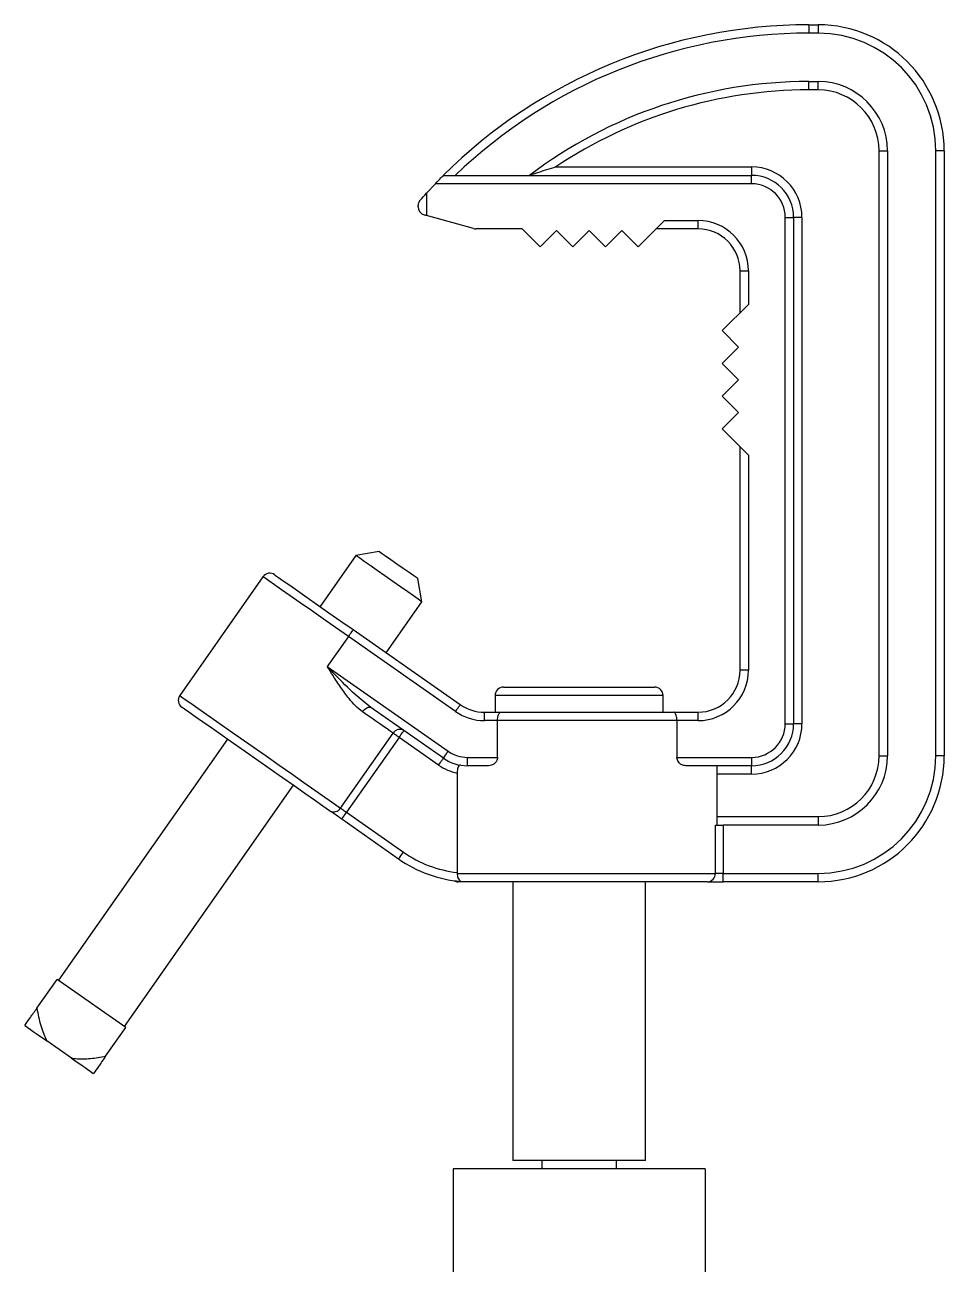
# Model space of a CAD drawing. Extents: x 9.3 to 87.2, y 0.6 to 68.8.
# Drawn here: x 57.79 to 63.27, y 34.04 to 41.42 of the extents above; entities that cross this region are included whole.
import ezdxf

# ---------------------------------------------------------------- set-up
doc = ezdxf.new("R2010")
doc.units = 0
doc.header["$MEASUREMENT"] = 0
doc.layers.add('OBJECT', color=7, linetype='CONTINUOUS')

msp = doc.modelspace()

# ---------------------------------------------------------------- linework, layer by layer
at = {"layer": 'OBJECT'}
for p, q in [((62.4585, 41.4202), (62.4585, 41.3702)), ((62.4585, 41.4202), (62.5151, 41.4202)), ((62.5151, 41.4202), (62.5151, 41.3702)), ((62.5151, 41.3702), (62.4585, 41.3702)), ((62.4585, 41.0822), (62.5151, 41.0822)), ((62.4585, 41.0322), (62.4585, 41.0822)), ((62.5151, 41.0322), (62.5151, 41.0822)), ((62.5151, 41.0322), (62.4585, 41.0322)), ((62.8771, 40.6702), (62.9271, 40.6702)), ((62.8771, 37.0652), (62.8771, 40.6702)), ((62.9271, 40.6702), (62.9271, 37.0652)), ((63.2651, 40.6702), (63.2151, 40.6702)), ((63.2151, 37.0652), (63.2151, 40.6702)), ((63.2651, 40.6702), (63.2651, 37.0652)), ((60.9521, 40.5732), (62.1181, 40.5732)), ((62.1181, 40.5732), (62.1181, 40.5232)), ((60.1821, 40.417), (60.2349, 40.4732)), ((62.1181, 40.4732), (60.2349, 40.4732)), ((60.2818, 40.5232), (62.1181, 40.5232)), ((62.1181, 40.4732), (62.1181, 40.5232)), ((60.1821, 40.417), (60.1821, 40.2834)), ((60.1321, 40.3353), (60.1321, 40.3439)), ((60.4617, 40.206), (60.1821, 40.2834)), ((61.4431, 40.0982), (61.5991, 40.2542)), ((61.5991, 40.2542), (61.7991, 40.2542)), ((61.7991, 40.2042), (61.7991, 40.2542)), ((62.3181, 37.2562), (62.3181, 40.2732)), ((62.3181, 40.2732), (62.3681, 40.2732)), ((62.3681, 40.2732), (62.3681, 37.2562)), ((62.4181, 40.2732), (62.3681, 40.2732)), ((62.4181, 40.2732), (62.4181, 37.2562)), ((60.7521, 40.2042), (60.475, 40.2042)), ((60.7521, 40.2042), (60.8581, 40.0982)), ((60.8581, 40.0982), (60.9556, 40.1957)), ((60.9556, 40.1957), (61.0531, 40.0982)), ((61.0531, 40.0982), (61.1506, 40.1957)), ((61.1506, 40.1957), (61.2481, 40.0982)), ((61.2481, 40.0982), (61.3456, 40.1957)), ((61.3456, 40.1957), (61.4431, 40.0982)), ((61.7991, 40.2042), (61.5491, 40.2042)), ((62.0491, 39.9542), (62.0991, 39.9542)), ((62.0491, 39.7042), (62.0491, 39.9542)), ((62.0991, 39.9542), (62.0991, 39.7542)), ((62.0991, 39.7542), (61.9431, 39.5982)), ((61.9431, 39.5982), (62.0406, 39.5007)), ((62.0406, 39.5007), (61.9431, 39.4032)), ((61.9431, 39.4032), (62.0406, 39.3057)), ((62.0406, 39.3057), (61.9431, 39.2082)), ((61.9431, 39.2082), (62.0406, 39.1107)), ((62.0406, 39.1107), (61.9431, 39.0132)), ((61.9431, 39.0132), (62.0991, 38.8572)), ((62.0491, 37.5752), (62.0491, 38.9072)), ((62.0991, 38.8572), (62.0991, 37.5752)), ((59.7616, 38.2585), (59.5488, 37.9546)), ((59.9008, 38.2831), (59.7616, 38.2585)), ((59.208, 38.1322), (58.7124, 37.4245)), ((60.1548, 37.9832), (60.1302, 38.1225)), ((59.942, 37.6793), (60.1548, 37.9832)), ((59.7454, 37.817), (60.3832, 37.3704)), ((59.7167, 37.776), (59.5911, 37.5966)), ((60.3545, 37.3294), (59.7167, 37.776)), ((59.5911, 37.5966), (60.3113, 37.0924)), ((62.0991, 37.5752), (62.0491, 37.5752)), ((60.6407, 37.4752), (61.5406, 37.4752)), ((60.5906, 37.4252), (60.5906, 37.3252)), ((61.5906, 37.4252), (60.5906, 37.4252)), ((61.5906, 37.3252), (61.5906, 37.4252)), ((60.2826, 37.0514), (59.8511, 37.3535)), ((60.5266, 37.2752), (60.5266, 37.3252)), ((60.5266, 37.3252), (60.6241, 37.3252)), ((60.6241, 37.3252), (61.6542, 37.3252)), ((61.6542, 37.3252), (61.7991, 37.3252)), ((61.7991, 37.2752), (61.7991, 37.3252)), ((60.6052, 37.2752), (60.5266, 37.2752)), ((60.6052, 37.0562), (60.6052, 37.2752)), ((61.6731, 37.2752), (60.6052, 37.2752)), ((61.6731, 37.2752), (61.6731, 37.0562)), ((61.7991, 37.2752), (61.6731, 37.2752)), ((62.3181, 37.2562), (62.3681, 37.2562)), ((62.4181, 37.2562), (62.3681, 37.2562)), ((58.9958, 37.165), (57.9898, 35.7282)), ((59.6699, 36.7541), (59.9825, 37.2005)), ((60.0186, 37.1752), (59.706, 36.7288)), ((60.2539, 37.0104), (60.0186, 37.1752)), ((62.8771, 37.0652), (62.9271, 37.0652)), ((63.2651, 37.0652), (63.2151, 37.0652)), ((60.426, 37.0562), (60.6052, 37.0562)), ((60.426, 37.0062), (60.426, 37.0562)), ((60.552, 37.0062), (60.426, 37.0062)), ((61.6731, 37.0562), (62.1181, 37.0562)), ((62.1181, 37.0062), (61.7263, 37.0062)), ((61.9137, 36.6532), (61.9137, 37.0062)), ((62.1181, 37.0562), (62.1181, 37.0062)), ((62.1181, 36.9562), (62.1181, 37.0062)), ((60.3645, 36.9625), (60.3645, 36.3699)), ((62.1181, 36.9562), (61.9137, 36.9562)), ((58.383, 35.4529), (59.389, 36.8897)), ((59.706, 36.7288), (60.0444, 36.4918)), ((61.9137, 36.7032), (62.5151, 36.7032)), ((62.5151, 36.7032), (62.5151, 36.6532)), ((60.0158, 36.4508), (59.6773, 36.6878)), ((61.9021, 36.3652), (61.9021, 36.6532)), ((61.9021, 36.6532), (61.9487, 36.6532)), ((61.9487, 36.6532), (61.9487, 36.3652)), ((62.5151, 36.6532), (61.9487, 36.6532)), ((60.3645, 36.3699), (60.3645, 36.3652)), ((60.3645, 36.3652), (61.9021, 36.3652)), ((61.9487, 36.3652), (61.9021, 36.3652)), ((61.9487, 36.3152), (61.9487, 36.3652)), ((61.9487, 36.3652), (62.5151, 36.3652)), ((62.5151, 36.3152), (62.5151, 36.3652)), ((61.8555, 36.3152), (60.3701, 36.3152)), ((60.6956, 36.3152), (60.6956, 34.6552)), ((61.4856, 34.6552), (61.4856, 36.3152)), ((61.8555, 36.3152), (61.9487, 36.3152)), ((62.5151, 36.3152), (61.9487, 36.3152)), ((57.8614, 35.5623), (57.9816, 35.7339)), ((58.3912, 35.4471), (57.9816, 35.7339)), ((58.271, 35.2755), (58.3912, 35.4471)), ((58.068, 35.2645), (57.9205, 35.3678)), ((61.4856, 34.6552), (60.6956, 34.6552)), ((60.8681, 34.6552), (60.8681, 34.6052)), ((61.3131, 34.6052), (61.3131, 34.6552)), ((61.8406, 34.6052), (60.3406, 34.6052)), ((60.3406, 34.6052), (60.3406, 33.8472)), ((61.8406, 34.6052), (61.8406, 33.8472))]:
    msp.add_line(p, q, dxfattribs=at)
at = {"layer": 'OBJECT', "flags": 128}
for points in [[(60.2349, 40.4732), (60.2441, 40.4829), (60.2529, 40.4923), (60.261, 40.501), (60.2681, 40.5085), (60.2739, 40.5148), (60.2782, 40.5194), (60.2809, 40.5222), (60.2818, 40.5232)], [(60.1457, 40.3781), (60.1534, 40.3863), (60.1623, 40.3958), (60.172, 40.4062), (60.1821, 40.417)], [(60.1821, 40.2834), (60.1777, 40.2846), (60.1732, 40.2859), (60.1688, 40.2871)], [(60.1548, 37.9832), (60.1491, 37.9872), (60.1322, 37.999), (60.1053, 38.0178), (60.0698, 38.0427), (60.0279, 38.0721), (59.9819, 38.1043), (59.9345, 38.1375), (59.8885, 38.1697), (59.8465, 38.1991), (59.811, 38.2239), (59.7841, 38.2428), (59.7673, 38.2545), (59.7616, 38.2585)], [(59.9008, 38.2831), (59.9024, 38.282), (59.9147, 38.2734), (59.9379, 38.2572), (59.9695, 38.2351), (60.0061, 38.2094), (60.0437, 38.1831), (60.0782, 38.1589), (60.106, 38.1394), (60.124, 38.1269), (60.1302, 38.1225), (60.1302, 38.1225)], [(59.7167, 37.776), (59.6409, 37.8291), (59.5668, 37.881), (59.496, 37.9306), (59.4301, 37.9767), (59.3707, 38.0183), (59.319, 38.0545), (59.2761, 38.0845), (59.2432, 38.1076), (59.2208, 38.1233), (59.2094, 38.1312), (59.208, 38.1322)], [(59.2776, 38.1445), (59.2834, 38.1405), (59.3005, 38.1285), (59.3286, 38.1088), (59.367, 38.0819), (59.4146, 38.0486), (59.4704, 38.0095), (59.533, 37.9657), (59.6008, 37.9182), (59.6722, 37.8682), (59.7454, 37.817)], [(59.7167, 37.776), (59.7223, 37.784), (59.7277, 37.7917), (59.7326, 37.7988), (59.737, 37.805), (59.7405, 37.8101), (59.7432, 37.8139), (59.7448, 37.8162), (59.7454, 37.817)], [(58.7124, 37.4245), (58.7131, 37.424), (58.7231, 37.417), (58.7447, 37.4018), (58.7775, 37.3789), (58.8205, 37.3488), (58.8729, 37.3121), (58.9335, 37.2697), (59.0007, 37.2226), (59.0731, 37.1719), (59.1489, 37.1188), (59.2264, 37.0646), (59.3038, 37.0104), (59.3793, 36.9575), (59.451, 36.9073), (59.5175, 36.8608), (59.577, 36.8191), (59.6282, 36.7833), (59.6699, 36.7541)], [(60.3545, 37.3294), (60.3601, 37.3374), (60.3655, 37.3451), (60.3704, 37.3522), (60.3748, 37.3584), (60.3783, 37.3635), (60.381, 37.3673), (60.3826, 37.3696), (60.3832, 37.3704)], [(59.6051, 36.7384), (59.565, 36.7665), (59.5155, 36.8011), (59.4579, 36.8414), (59.3936, 36.8865), (59.3242, 36.935), (59.2515, 36.986), (59.1773, 37.0379), (59.1035, 37.0896), (59.0319, 37.1397), (58.9644, 37.187), (58.9026, 37.2302), (58.8482, 37.2684), (58.8024, 37.3004), (58.7665, 37.3256), (58.7412, 37.3433), (58.7274, 37.3529), (58.7247, 37.3548)], [(59.8009, 37.3276), (59.8069, 37.3353), (59.8135, 37.3422), (59.8205, 37.3479), (59.8275, 37.3522), (59.8343, 37.355), (59.8407, 37.3562), (59.8463, 37.3557), (59.8511, 37.3535)], [(59.9825, 37.2005), (59.9657, 37.2122), (59.9471, 37.2253), (59.9266, 37.2396), (59.9045, 37.2551), (59.8808, 37.2717), (59.8555, 37.2894), (59.8288, 37.3081), (59.8009, 37.3276)], [(60.0186, 37.1752), (60.0242, 37.1832), (60.0296, 37.1909), (60.0345, 37.198), (60.0389, 37.2042), (60.0424, 37.2093), (60.0451, 37.213), (60.0467, 37.2154), (60.0473, 37.2162)], [(60.0186, 37.1752), (60.0131, 37.1791), (60.0077, 37.1828), (60.0025, 37.1865), (59.9975, 37.1899), (59.993, 37.1931), (59.9889, 37.196), (59.9854, 37.1984), (59.9825, 37.2005)], [(60.2826, 37.0514), (60.2831, 37.0522), (60.2848, 37.0545), (60.2874, 37.0583), (60.291, 37.0634), (60.2953, 37.0696), (60.3003, 37.0767), (60.3057, 37.0844), (60.3113, 37.0924)], [(60.2539, 37.0104), (60.2595, 37.0184), (60.2649, 37.0261), (60.2698, 37.0332), (60.2742, 37.0394), (60.2777, 37.0445), (60.2804, 37.0483), (60.282, 37.0506), (60.2826, 37.0514)], [(59.6773, 36.6878), (59.6663, 36.6955), (59.6555, 36.7031), (59.645, 36.7104), (59.6352, 36.7173), (59.6261, 36.7237), (59.618, 36.7294), (59.6109, 36.7343), (59.6051, 36.7384)], [(59.6699, 36.7541), (59.6728, 36.752), (59.6763, 36.7495), (59.6804, 36.7467), (59.6849, 36.7435), (59.6899, 36.7401), (59.6951, 36.7364), (59.7005, 36.7326), (59.706, 36.7288)], [(59.6773, 36.6878), (59.6779, 36.6886), (59.6795, 36.6909), (59.6822, 36.6947), (59.6857, 36.6998), (59.6901, 36.706), (59.695, 36.7131), (59.7004, 36.7208), (59.706, 36.7288)], [(60.0158, 36.4508), (60.0163, 36.4516), (60.0179, 36.4539), (60.0206, 36.4577), (60.0242, 36.4628), (60.0285, 36.469), (60.0335, 36.4761), (60.0388, 36.4838), (60.0444, 36.4918)], [(57.7895, 35.4595), (57.7988, 35.453), (57.8105, 35.4448), (57.8244, 35.4351), (57.8403, 35.4239), (57.8581, 35.4114), (57.8776, 35.3978), (57.8985, 35.3832), (57.9205, 35.3678)], [(58.068, 35.2645), (58.09, 35.249), (58.1109, 35.2344), (58.1303, 35.2208), (58.1482, 35.2083), (58.1641, 35.1972), (58.178, 35.1874), (58.1897, 35.1792), (58.199, 35.1727)]]:
    msp.add_lwpolyline(points, dxfattribs=at)
at = {"layer": 'OBJECT'}
for centre, radius, start, end in [((62.4585, 38.3307), 3.0895, 90, 134.79277), ((62.5151, 40.6702), 0.75, 0, 90), ((62.4585, 38.3307), 3.0395, 90, 133.8353), ((62.5151, 40.6702), 0.7, 0, 90), ((62.4585, 38.3307), 2.7515, 90, 127.17094), ((62.5151, 40.6702), 0.412, 0, 90), ((62.4585, 38.3307), 2.7015, 90, 123.89171), ((62.5151, 40.6702), 0.362, 0, 90), ((62.1181, 40.2732), 0.3, 0, 90), ((62.1181, 40.2732), 0.25, 0, 90), ((62.1181, 40.2732), 0.2, 0, 90), ((60.1821, 40.3439), 0.05, 136.82138, 180), ((60.1821, 40.3353), 0.05, 180, 254.52803), ((61.7991, 39.9542), 0.3, 360, 90), ((60.475, 40.2542), 0.05, 254.52803, 270), ((61.7991, 39.9542), 0.25, 360, 90), ((59.249, 38.1035), 0.05, 55, 145), ((61.7991, 37.5752), 0.3, 270, 0), ((61.7991, 37.5752), 0.25, 270, 0), ((60.6406, 37.4252), 0.05, 90, 180), ((61.5406, 37.4252), 0.05, 0, 90), ((58.7534, 37.3958), 0.05, 145, 235), ((60.5266, 37.5752), 0.25, 235, 270), ((60.5266, 37.5752), 0.3, 235, 270), ((60.0228, 37.1757), 0.0473, 58.80575, 148.35868), ((62.1181, 37.2562), 0.2, 270, 0), ((62.1181, 37.2562), 0.25, 270, 0), ((62.1181, 37.2562), 0.3, 270, 0), ((60.426, 37.2562), 0.2, 235, 270), ((62.5151, 37.0652), 0.412, 270, 0), ((62.5151, 37.0652), 0.7, 270, 0), ((62.5151, 37.0652), 0.75, 270, 0), ((62.5151, 37.0652), 0.362, 270, 0), ((60.426, 37.2562), 0.3, 235, 258.18521), ((60.426, 37.2562), 0.25, 235, 270), ((59.6296, 36.7789), 0.0473, 238.80735, 328.35708), ((60.4459, 37.0652), 0.7, 235, 263.32212), ((60.4459, 37.0652), 0.75, 235, 265.32984), ((61.8537, 36.3635), 0.0484, 272.10081, 1.95883), ((60.3701, 36.3652), 0.05, 241.41811, 270)]:
    msp.add_arc(centre, radius, start, end, dxfattribs=at)
for points, knots in [([(60.9521, 40.5732), (60.952, 40.5732), (60.9154, 40.562), (60.8664, 40.5465), (60.8163, 40.53), (60.8017, 40.5251), (60.7968, 40.5234), (60.7963, 40.5233), (60.7961, 40.5232)], [0, 0, 0, 0, 0.00209, 0.637959, 0.849633, 0.923219, 0.965789, 1, 1, 1, 1]), ([(59.8009, 37.3276), (59.7867, 37.339), (59.7582, 37.3619), (59.7157, 37.4119), (59.6712, 37.4723), (59.6291, 37.5367), (59.6026, 37.5785), (59.5913, 37.5964), (59.5911, 37.5966)], [0, 0, 0, 0, 0.175047, 0.350569, 0.58693, 0.823546, 0.99725, 1, 1, 1, 1]), ([(59.8511, 37.3535), (59.8196, 37.3785), (59.7446, 37.4379), (59.6612, 37.5245), (59.6063, 37.581), (59.5913, 37.5964), (59.5911, 37.5966)], [0, 0, 0, 0, 0.345057, 0.821451, 0.997144, 1, 1, 1, 1]), ([(60.6052, 37.2752), (60.6054, 37.2805), (60.6057, 37.2913), (60.6086, 37.3056), (60.613, 37.317), (60.6183, 37.3237), (60.6222, 37.3252), (60.624, 37.3252), (60.6241, 37.3252)], [0, 0, 0, 0, 0.197771, 0.395373, 0.598083, 0.812873, 0.995764, 1, 1, 1, 1]), ([(61.6731, 37.2752), (61.6729, 37.2805), (61.6726, 37.2913), (61.6696, 37.3056), (61.6653, 37.317), (61.66, 37.3237), (61.6561, 37.3252), (61.6543, 37.3252), (61.6542, 37.3252)], [0, 0, 0, 0, 0.197771, 0.395373, 0.598084, 0.812873, 0.995765, 1, 1, 1, 1]), ([(60.3836, 37.0098), (60.3812, 37.0097), (60.3766, 37.0094), (60.3708, 37.0014), (60.3668, 36.989), (60.3648, 36.9754), (60.3646, 36.9664), (60.3645, 36.9625)], [0, 0, 0, 0, 0.227852, 0.456638, 0.663309, 0.855986, 1, 1, 1, 1]), ([(60.6052, 37.0562), (60.6048, 37.0519), (60.604, 37.0433), (60.5978, 37.0304), (60.5863, 37.0175), (60.5699, 37.008), (60.5577, 37.0068), (60.552, 37.0062)], [0, 0, 0, 0, 0.132532, 0.264234, 0.462924, 0.750208, 1, 1, 1, 1]), ([(61.7263, 37.0062), (61.7185, 37.0072), (61.7049, 37.009), (61.6884, 37.0208), (61.6786, 37.0336), (61.6738, 37.0454), (61.6733, 37.053), (61.6731, 37.0562)], [0, 0, 0, 0, 0.339643, 0.594763, 0.76704, 0.899945, 1, 1, 1, 1]), ([(60.3645, 36.3652), (60.3646, 36.3602), (60.3649, 36.3501), (60.3693, 36.3369), (60.3759, 36.3258), (60.3828, 36.3201), (60.3858, 36.3181), (60.3859, 36.3176), (60.3852, 36.3177), (60.3849, 36.3177)], [0, 0, 0, 0, 0.192196, 0.383635, 0.593595, 0.841856, 0.910654, 0.965666, 1, 1, 1, 1]), ([(57.7895, 35.4595), (57.8, 35.4745), (57.8204, 35.5037), (57.848, 35.5431), (57.8614, 35.5623)], [0, 0, 0, 0, 0.515407, 1, 1, 1, 1]), ([(57.8614, 35.5623), (57.8676, 35.5273), (57.8796, 35.4601), (57.9072, 35.3977), (57.9205, 35.3678)], [0, 0, 0, 0, 0.519493, 1, 1, 1, 1]), ([(58.068, 35.2645), (58.0759, 35.2634), (58.1132, 35.2584), (58.1818, 35.261), (58.241, 35.2706), (58.271, 35.2755)], [0, 0, 0, 0, 0.1168858, 0.5538854, 1, 1, 1, 1]), ([(58.271, 35.2755), (58.2561, 35.2542), (58.2285, 35.2148), (58.2083, 35.186), (58.199, 35.1727)], [0, 0, 0, 0, 0.538104, 1, 1, 1, 1])]:
    msp.add_open_spline(points, degree=3, knots=knots, dxfattribs=at)

doc.saveas('drawing.dxf')
